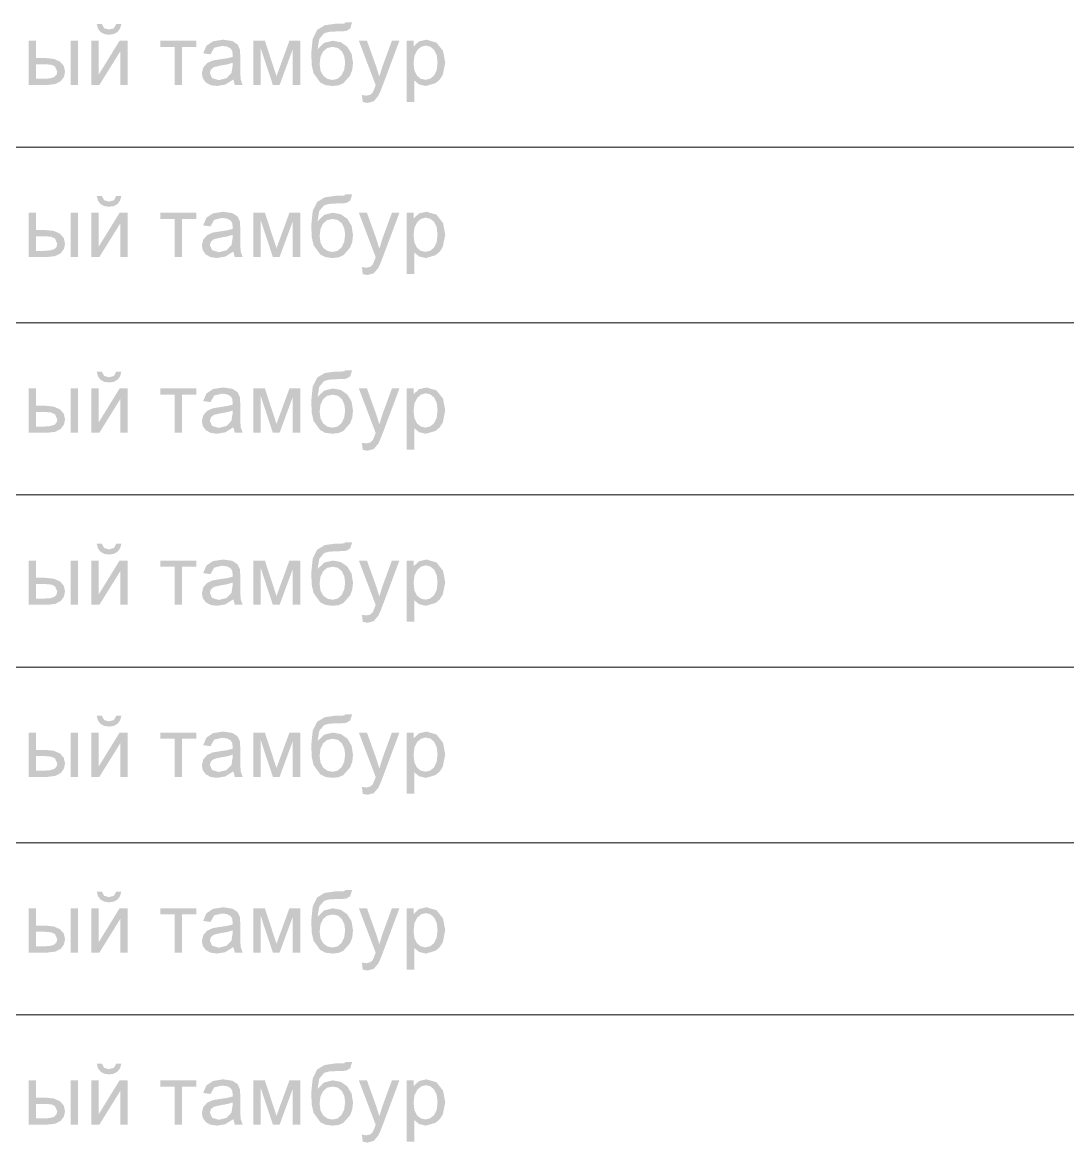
# Model space of a CAD drawing. Header units: millimetres. Extents: x 0 to 420, y 0 to 297.
# Drawn here: x 41.22 to 53.3, y 185.34 to 198.29 of the extents above; entities that cross this region are included whole.
import ezdxf

# ---------------------------------------------------------------- set-up
doc = ezdxf.new("R2010")
doc.units = ezdxf.units.MM

msp = doc.modelspace()

# ---------------------------------------------------------------- hatches: boundary and pattern name
h = msp.add_hatch(color=251)
h.paths.add_polyline_path([(42.01289, 198.081745), (42.099982, 198.081745), (42.099982, 197.691484), (42.340312, 198.081745), (42.434019, 198.081745), (42.434019, 197.569666), (42.347478, 197.569666), (42.347478, 197.957721), (42.106597, 197.569666), (42.01289, 197.569666)], flags=0)
h.paths.add_polyline_path([(42.301727, 198.275773), (42.360707, 198.275773), (42.345893, 198.222443), (42.31661, 198.183168), (42.273546, 198.158639), (42.218494, 198.150647), (42.162752, 198.15857), (42.119826, 198.182617), (42.090129, 198.22196), (42.075729, 198.275773), (42.13526, 198.275773), (42.161718, 198.226714), (42.215737, 198.210729), (42.274717, 198.226163)], flags=0)
h = msp.add_hatch(color=251)
h.paths.add_polyline_path([(44.951554, 198.293412), (45.028173, 198.29286), (45.005022, 198.220651), (44.959822, 198.194744), (44.918757, 198.190541), (44.851233, 198.189232), (44.760765, 198.183926), (44.70461, 198.168286), (44.648386, 198.101589), (44.629093, 197.984731), (44.705712, 198.057491), (44.804931, 198.081745), (44.897122, 198.064382), (44.971949, 198.012292), (45.021559, 197.93085), (45.038095, 197.82543), (45.029551, 197.743574), (45.004471, 197.678255), (44.925647, 197.58951), (44.87149, 197.565945), (44.801624, 197.55809), (44.720182, 197.568426), (44.65941, 197.599432), (44.58224, 197.706367), (44.561914, 197.795733), (44.55523, 197.933468), (44.572249, 198.103036), (44.623581, 198.206871), (44.710811, 198.259719), (44.835248, 198.277426), (44.904701, 198.277978), (44.93612, 198.280182)], flags=0)
h.paths.add_polyline_path([(44.947144, 197.827635), (44.937636, 197.900257), (44.909111, 197.958824), (44.863566, 197.997271), (44.802726, 198.010087), (44.738578, 197.996513), (44.691381, 197.956068), (44.661891, 197.892747), (44.652244, 197.811649), (44.662993, 197.732757), (44.695239, 197.674948), (44.743539, 197.639739), (44.802175, 197.628095), (44.860535, 197.641737), (44.906906, 197.682665), (44.936947, 197.746261)], flags=0)
h = msp.add_hatch(color=251)
h.paths.add_polyline_path([(41.774838, 198.081745), (41.861379, 198.081745), (41.861379, 197.569666), (41.774838, 197.569666)], flags=0)
h.paths.add_polyline_path([(41.289218, 198.081745), (41.375758, 198.081745), (41.375758, 197.881654), (41.486001, 197.881654), (41.581086, 197.871043), (41.651366, 197.839761), (41.69505, 197.79029), (41.709795, 197.725109), (41.69753, 197.665233), (41.661288, 197.614866), (41.598036, 197.580897), (41.505845, 197.569666), (41.289218, 197.569666)], flags=0)
h.paths.add_polyline_path([(41.375758, 197.641324), (41.46726, 197.641324), (41.53754, 197.646285), (41.584669, 197.661168), (41.61099, 197.687075), (41.619947, 197.724557), (41.593488, 197.783537), (41.551665, 197.803381), (41.478836, 197.809996), (41.375758, 197.809996)], flags=0)
for points in [[(42.811043, 198.081745), (43.227211, 198.081745), (43.227211, 198.010087), (43.062397, 198.010087), (43.062397, 197.569666), (42.976408, 197.569666), (42.976408, 198.010087), (42.811043, 198.010087)], [(43.884352, 198.081745), (44.019399, 198.081745), (44.153896, 197.672192), (44.303275, 198.081745), (44.428401, 198.081745), (44.428401, 197.569666), (44.341309, 197.569666), (44.341309, 197.981975), (44.189725, 197.569666), (44.112004, 197.569666), (43.969239, 198.001819), (43.969239, 197.569666), (43.884352, 197.569666)], [(45.150799, 197.372331), (45.141428, 197.453911), (45.191038, 197.446194), (45.236789, 197.456116), (45.265452, 197.482574), (45.276269, 197.505587), (45.292461, 197.547617), (45.300178, 197.568563), (45.105599, 198.081745), (45.199306, 198.081745), (45.305691, 197.785191), (45.342622, 197.66668), (45.378451, 197.783537), (45.488143, 198.081745), (45.574684, 198.081745), (45.380105, 197.560846), (45.352062, 197.489671), (45.331046, 197.44454), (45.27813, 197.381701), (45.207023, 197.361858)], [(42.811043, 196.092078), (43.227211, 196.092078), (43.227211, 196.02042), (43.062397, 196.02042), (43.062397, 195.579999), (42.976408, 195.579999), (42.976408, 196.02042), (42.811043, 196.02042)], [(43.884352, 196.092078), (44.019399, 196.092078), (44.153896, 195.682525), (44.303275, 196.092078), (44.428401, 196.092078), (44.428401, 195.579999), (44.341309, 195.579999), (44.341309, 195.992308), (44.189725, 195.579999), (44.112004, 195.579999), (43.969239, 196.012152), (43.969239, 195.579999), (43.884352, 195.579999)], [(45.150799, 195.382664), (45.141428, 195.464244), (45.191038, 195.456527), (45.236789, 195.466449), (45.265452, 195.492907), (45.276269, 195.51592), (45.292461, 195.557951), (45.300178, 195.578897), (45.105599, 196.092078), (45.199306, 196.092078), (45.305691, 195.795524), (45.342622, 195.677013), (45.378451, 195.793871), (45.488143, 196.092078), (45.574684, 196.092078), (45.380105, 195.57118), (45.352062, 195.500004), (45.331046, 195.454873), (45.27813, 195.392035), (45.207023, 195.372191)], [(42.811043, 194.060078), (43.227211, 194.060078), (43.227211, 193.98842), (43.062397, 193.98842), (43.062397, 193.547999), (42.976408, 193.547999), (42.976408, 193.98842), (42.811043, 193.98842)], [(43.884352, 194.060078), (44.019399, 194.060078), (44.153896, 193.650525), (44.303275, 194.060078), (44.428401, 194.060078), (44.428401, 193.547999), (44.341309, 193.547999), (44.341309, 193.960308), (44.189725, 193.547999), (44.112004, 193.547999), (43.969239, 193.980152), (43.969239, 193.547999), (43.884352, 193.547999)], [(45.150799, 193.350664), (45.141428, 193.432244), (45.191038, 193.424527), (45.236789, 193.434449), (45.265452, 193.460907), (45.276269, 193.48392), (45.292461, 193.525951), (45.300178, 193.546897), (45.105599, 194.060078), (45.199306, 194.060078), (45.305691, 193.763524), (45.342622, 193.645013), (45.378451, 193.761871), (45.488143, 194.060078), (45.574684, 194.060078), (45.380105, 193.53918), (45.352062, 193.468004), (45.331046, 193.422873), (45.27813, 193.360035), (45.207023, 193.340191)], [(42.811043, 192.070412), (43.227211, 192.070412), (43.227211, 191.998754), (43.062397, 191.998754), (43.062397, 191.558333), (42.976408, 191.558333), (42.976408, 191.998754), (42.811043, 191.998754)], [(43.884352, 192.070412), (44.019399, 192.070412), (44.153896, 191.660859), (44.303275, 192.070412), (44.428401, 192.070412), (44.428401, 191.558333), (44.341309, 191.558333), (44.341309, 191.970642), (44.189725, 191.558333), (44.112004, 191.558333), (43.969239, 191.990485), (43.969239, 191.558333), (43.884352, 191.558333)], [(45.150799, 191.360997), (45.141428, 191.442577), (45.191038, 191.43486), (45.236789, 191.444782), (45.265452, 191.471241), (45.276269, 191.494254), (45.292461, 191.536284), (45.300178, 191.55723), (45.105599, 192.070412), (45.199306, 192.070412), (45.305691, 191.773858), (45.342622, 191.655346), (45.378451, 191.772204), (45.488143, 192.070412), (45.574684, 192.070412), (45.380105, 191.549513), (45.352062, 191.478337), (45.331046, 191.433207), (45.27813, 191.370368), (45.207023, 191.350524)], [(42.811043, 190.080745), (43.227211, 190.080745), (43.227211, 190.009087), (43.062397, 190.009087), (43.062397, 189.568666), (42.976408, 189.568666), (42.976408, 190.009087), (42.811043, 190.009087)], [(43.884352, 190.080745), (44.019399, 190.080745), (44.153896, 189.671192), (44.303275, 190.080745), (44.428401, 190.080745), (44.428401, 189.568666), (44.341309, 189.568666), (44.341309, 189.980975), (44.189725, 189.568666), (44.112004, 189.568666), (43.969239, 190.000819), (43.969239, 189.568666), (43.884352, 189.568666)], [(45.150799, 189.371331), (45.141428, 189.452911), (45.191038, 189.445194), (45.236789, 189.455116), (45.265452, 189.481574), (45.276269, 189.504587), (45.292461, 189.546617), (45.300178, 189.567563), (45.105599, 190.080745), (45.199306, 190.080745), (45.305691, 189.784191), (45.342622, 189.66568), (45.378451, 189.782537), (45.488143, 190.080745), (45.574684, 190.080745), (45.380105, 189.559846), (45.352062, 189.488671), (45.331046, 189.44354), (45.27813, 189.380701), (45.207023, 189.360858)], [(42.811043, 188.048745), (43.227211, 188.048745), (43.227211, 187.977087), (43.062397, 187.977087), (43.062397, 187.536666), (42.976408, 187.536666), (42.976408, 187.977087), (42.811043, 187.977087)], [(43.884352, 188.048745), (44.019399, 188.048745), (44.153896, 187.639192), (44.303275, 188.048745), (44.428401, 188.048745), (44.428401, 187.536666), (44.341309, 187.536666), (44.341309, 187.948975), (44.189725, 187.536666), (44.112004, 187.536666), (43.969239, 187.968819), (43.969239, 187.536666), (43.884352, 187.536666)], [(45.150799, 187.339331), (45.141428, 187.420911), (45.191038, 187.413194), (45.236789, 187.423116), (45.265452, 187.449574), (45.276269, 187.472587), (45.292461, 187.514617), (45.300178, 187.535563), (45.105599, 188.048745), (45.199306, 188.048745), (45.305691, 187.752191), (45.342622, 187.63368), (45.378451, 187.750537), (45.488143, 188.048745), (45.574684, 188.048745), (45.380105, 187.527846), (45.352062, 187.456671), (45.331046, 187.41154), (45.27813, 187.348702), (45.207023, 187.328858)], [(42.811043, 186.059078), (43.227211, 186.059078), (43.227211, 185.98742), (43.062397, 185.98742), (43.062397, 185.546999), (42.976408, 185.546999), (42.976408, 185.98742), (42.811043, 185.98742)], [(43.884352, 186.059078), (44.019399, 186.059078), (44.153896, 185.649525), (44.303275, 186.059078), (44.428401, 186.059078), (44.428401, 185.546999), (44.341309, 185.546999), (44.341309, 185.959308), (44.189725, 185.546999), (44.112004, 185.546999), (43.969239, 185.979152), (43.969239, 185.546999), (43.884352, 185.546999)], [(45.150799, 185.349664), (45.141428, 185.431244), (45.191038, 185.423527), (45.236789, 185.433449), (45.265452, 185.459907), (45.276269, 185.48292), (45.292461, 185.524951), (45.300178, 185.545897), (45.105599, 186.059078), (45.199306, 186.059078), (45.305691, 185.762524), (45.342622, 185.644013), (45.378451, 185.760871), (45.488143, 186.059078), (45.574684, 186.059078), (45.380105, 185.53818), (45.352062, 185.467004), (45.331046, 185.421873), (45.27813, 185.359035), (45.207023, 185.339191)]]:
    msp.add_hatch(color=251).paths.add_polyline_path(points, flags=0)
h = msp.add_hatch(color=251)
h.paths.add_polyline_path([(43.654865, 197.633056), (43.56171, 197.574627), (43.465798, 197.55809), (43.391109, 197.568426), (43.336263, 197.599432), (43.302294, 197.646285), (43.291063, 197.704714), (43.308151, 197.773064), (43.352799, 197.823225), (43.415638, 197.851888), (43.492808, 197.865117), (43.58362, 197.878346), (43.647148, 197.894883), (43.647699, 197.917483), (43.641567, 197.962613), (43.623446, 197.992448), (43.581691, 198.01429), (43.524227, 198.021662), (43.433828, 198.000165), (43.390833, 197.924097), (43.305946, 197.935673), (43.34398, 198.023867), (43.420599, 198.07513), (43.536905, 198.09332), (43.643289, 198.077886), (43.703923, 198.03875), (43.730933, 197.980321), (43.735342, 197.899844), (43.735342, 197.784089), (43.736652, 197.685352), (43.740855, 197.630851), (43.762903, 197.569666), (43.671953, 197.569666)], flags=0)
h.paths.add_polyline_path([(43.647148, 197.826532), (43.588099, 197.808618), (43.505486, 197.79401), (43.429969, 197.776372), (43.395794, 197.74826), (43.383667, 197.706918), (43.409574, 197.649041), (43.486744, 197.62589), (43.576041, 197.647938), (43.633368, 197.708021), (43.647148, 197.795113)], flags=0)
h = msp.add_hatch(color=251)
h.paths.add_polyline_path([(45.65944, 197.373433), (45.65944, 198.081745), (45.738815, 198.081745), (45.738815, 198.015599), (45.801654, 198.073477), (45.887092, 198.09332), (46.002847, 198.059696), (46.078364, 197.964336), (46.104271, 197.829839), (46.076159, 197.688177), (46.041501, 197.632504), (45.994028, 197.591714), (45.881029, 197.55809), (45.802756, 197.57628), (45.746532, 197.622583), (45.746532, 197.373433)], flags=0)
h.paths.add_polyline_path([(45.738264, 197.822674), (45.748186, 197.736615), (45.777951, 197.676602), (45.822118, 197.641393), (45.874965, 197.629748), (45.928709, 197.641806), (45.974184, 197.678255), (46.00519, 197.74068), (46.015525, 197.830391), (46.005328, 197.915622), (45.975287, 197.976463), (45.930983, 198.013187), (45.878824, 198.025521), (45.826665, 198.01243), (45.780708, 197.973707), (45.748737, 197.909972)], flags=0)
h = msp.add_hatch(color=251)
h.paths.add_polyline_path([(42.01289, 196.092078), (42.099982, 196.092078), (42.099982, 195.701818), (42.340312, 196.092078), (42.434019, 196.092078), (42.434019, 195.579999), (42.347478, 195.579999), (42.347478, 195.968055), (42.106597, 195.579999), (42.01289, 195.579999)], flags=0)
h.paths.add_polyline_path([(42.301727, 196.286106), (42.360707, 196.286106), (42.345893, 196.232776), (42.31661, 196.193502), (42.273546, 196.168973), (42.218494, 196.16098), (42.162752, 196.168904), (42.119826, 196.192951), (42.090129, 196.232294), (42.075729, 196.286106), (42.13526, 196.286106), (42.161718, 196.237048), (42.215737, 196.221063), (42.274717, 196.236497)], flags=0)
h = msp.add_hatch(color=251)
h.paths.add_polyline_path([(44.951554, 196.303745), (45.028173, 196.303194), (45.005022, 196.230984), (44.959822, 196.205077), (44.918757, 196.200874), (44.851233, 196.199565), (44.760765, 196.19426), (44.70461, 196.178619), (44.648386, 196.111922), (44.629093, 195.995064), (44.705712, 196.067825), (44.804931, 196.092078), (44.897122, 196.074715), (44.971949, 196.022625), (45.021559, 195.941183), (45.038095, 195.835763), (45.029551, 195.753908), (45.004471, 195.688589), (44.925647, 195.599843), (44.87149, 195.576279), (44.801624, 195.568424), (44.720182, 195.578759), (44.65941, 195.609765), (44.58224, 195.716701), (44.561914, 195.806066), (44.55523, 195.943801), (44.572249, 196.113369), (44.623581, 196.217204), (44.710811, 196.270052), (44.835248, 196.28776), (44.904701, 196.288311), (44.93612, 196.290516)], flags=0)
h.paths.add_polyline_path([(44.947144, 195.837968), (44.937636, 195.910591), (44.909111, 195.969157), (44.863566, 196.007604), (44.802726, 196.02042), (44.738578, 196.006847), (44.691381, 195.966401), (44.661891, 195.90308), (44.652244, 195.821983), (44.662993, 195.74309), (44.695239, 195.685281), (44.743539, 195.650072), (44.802175, 195.638428), (44.860535, 195.652071), (44.906906, 195.692998), (44.936947, 195.756595)], flags=0)
h = msp.add_hatch(color=251)
h.paths.add_polyline_path([(41.774838, 196.092078), (41.861379, 196.092078), (41.861379, 195.579999), (41.774838, 195.579999)], flags=0)
h.paths.add_polyline_path([(41.289218, 196.092078), (41.375758, 196.092078), (41.375758, 195.891987), (41.486001, 195.891987), (41.581086, 195.881376), (41.651366, 195.850095), (41.69505, 195.800623), (41.709795, 195.735442), (41.69753, 195.675566), (41.661288, 195.625199), (41.598036, 195.59123), (41.505845, 195.579999), (41.289218, 195.579999)], flags=0)
h.paths.add_polyline_path([(41.375758, 195.651657), (41.46726, 195.651657), (41.53754, 195.656618), (41.584669, 195.671501), (41.61099, 195.697408), (41.619947, 195.734891), (41.593488, 195.793871), (41.551665, 195.813714), (41.478836, 195.820329), (41.375758, 195.820329)], flags=0)
h = msp.add_hatch(color=251)
h.paths.add_polyline_path([(43.654865, 195.643389), (43.56171, 195.58496), (43.465798, 195.568424), (43.391109, 195.578759), (43.336263, 195.609765), (43.302294, 195.656618), (43.291063, 195.715047), (43.308151, 195.783398), (43.352799, 195.833558), (43.415638, 195.862221), (43.492808, 195.875451), (43.58362, 195.88868), (43.647148, 195.905216), (43.647699, 195.927816), (43.641567, 195.972947), (43.623446, 196.002781), (43.581691, 196.024623), (43.524227, 196.031996), (43.433828, 196.010498), (43.390833, 195.934431), (43.305946, 195.946006), (43.34398, 196.034201), (43.420599, 196.085464), (43.536905, 196.103654), (43.643289, 196.08822), (43.703923, 196.049083), (43.730933, 195.990655), (43.735342, 195.910177), (43.735342, 195.794422), (43.736652, 195.695686), (43.740855, 195.641184), (43.762903, 195.579999), (43.671953, 195.579999)], flags=0)
h.paths.add_polyline_path([(43.647148, 195.836866), (43.588099, 195.818951), (43.505486, 195.804344), (43.429969, 195.786705), (43.395794, 195.758593), (43.383667, 195.717252), (43.409574, 195.659374), (43.486744, 195.636223), (43.576041, 195.658272), (43.633368, 195.718354), (43.647148, 195.805446)], flags=0)
h = msp.add_hatch(color=251)
h.paths.add_polyline_path([(45.65944, 195.383767), (45.65944, 196.092078), (45.738815, 196.092078), (45.738815, 196.025932), (45.801654, 196.08381), (45.887092, 196.103654), (46.002847, 196.07003), (46.078364, 195.974669), (46.104271, 195.840173), (46.076159, 195.698511), (46.041501, 195.642838), (45.994028, 195.602048), (45.881029, 195.568424), (45.802756, 195.586614), (45.746532, 195.632916), (45.746532, 195.383767)], flags=0)
h.paths.add_polyline_path([(45.738264, 195.833007), (45.748186, 195.746949), (45.777951, 195.686935), (45.822118, 195.651726), (45.874965, 195.640082), (45.928709, 195.65214), (45.974184, 195.688589), (46.00519, 195.751014), (46.015525, 195.840724), (46.005328, 195.925956), (45.975287, 195.986796), (45.930983, 196.023521), (45.878824, 196.035854), (45.826665, 196.022763), (45.780708, 195.98404), (45.748737, 195.920306)], flags=0)
h = msp.add_hatch(color=251)
h.paths.add_polyline_path([(42.01289, 194.060078), (42.099982, 194.060078), (42.099982, 193.669818), (42.340312, 194.060078), (42.434019, 194.060078), (42.434019, 193.547999), (42.347478, 193.547999), (42.347478, 193.936055), (42.106597, 193.547999), (42.01289, 193.547999)], flags=0)
h.paths.add_polyline_path([(42.301727, 194.254106), (42.360707, 194.254106), (42.345893, 194.200776), (42.31661, 194.161502), (42.273546, 194.136973), (42.218494, 194.12898), (42.162752, 194.136904), (42.119826, 194.160951), (42.090129, 194.200294), (42.075729, 194.254106), (42.13526, 194.254106), (42.161718, 194.205048), (42.215737, 194.189063), (42.274717, 194.204497)], flags=0)
h = msp.add_hatch(color=251)
h.paths.add_polyline_path([(44.951554, 194.271745), (45.028173, 194.271194), (45.005022, 194.198984), (44.959822, 194.173077), (44.918757, 194.168874), (44.851233, 194.167565), (44.760765, 194.16226), (44.70461, 194.146619), (44.648386, 194.079922), (44.629093, 193.963064), (44.705712, 194.035825), (44.804931, 194.060078), (44.897122, 194.042715), (44.971949, 193.990625), (45.021559, 193.909183), (45.038095, 193.803763), (45.029551, 193.721908), (45.004471, 193.656589), (44.925647, 193.567843), (44.87149, 193.544279), (44.801624, 193.536424), (44.720182, 193.546759), (44.65941, 193.577765), (44.58224, 193.684701), (44.561914, 193.774066), (44.55523, 193.911801), (44.572249, 194.081369), (44.623581, 194.185204), (44.710811, 194.238052), (44.835248, 194.25576), (44.904701, 194.256311), (44.93612, 194.258516)], flags=0)
h.paths.add_polyline_path([(44.947144, 193.805968), (44.937636, 193.878591), (44.909111, 193.937157), (44.863566, 193.975604), (44.802726, 193.98842), (44.738578, 193.974847), (44.691381, 193.934401), (44.661891, 193.87108), (44.652244, 193.789983), (44.662993, 193.71109), (44.695239, 193.653281), (44.743539, 193.618072), (44.802175, 193.606428), (44.860535, 193.620071), (44.906906, 193.660998), (44.936947, 193.724595)], flags=0)
h = msp.add_hatch(color=251)
h.paths.add_polyline_path([(41.774838, 194.060078), (41.861379, 194.060078), (41.861379, 193.547999), (41.774838, 193.547999)], flags=0)
h.paths.add_polyline_path([(41.289218, 194.060078), (41.375758, 194.060078), (41.375758, 193.859987), (41.486001, 193.859987), (41.581086, 193.849376), (41.651366, 193.818095), (41.69505, 193.768623), (41.709795, 193.703442), (41.69753, 193.643566), (41.661288, 193.593199), (41.598036, 193.55923), (41.505845, 193.547999), (41.289218, 193.547999)], flags=0)
h.paths.add_polyline_path([(41.375758, 193.619657), (41.46726, 193.619657), (41.53754, 193.624618), (41.584669, 193.639501), (41.61099, 193.665408), (41.619947, 193.702891), (41.593488, 193.761871), (41.551665, 193.781715), (41.478836, 193.788329), (41.375758, 193.788329)], flags=0)
h = msp.add_hatch(color=251)
h.paths.add_polyline_path([(43.654865, 193.611389), (43.56171, 193.55296), (43.465798, 193.536424), (43.391109, 193.546759), (43.336263, 193.577765), (43.302294, 193.624618), (43.291063, 193.683047), (43.308151, 193.751398), (43.352799, 193.801558), (43.415638, 193.830221), (43.492808, 193.843451), (43.58362, 193.85668), (43.647148, 193.873216), (43.647699, 193.895816), (43.641567, 193.940947), (43.623446, 193.970781), (43.581691, 193.992623), (43.524227, 193.999996), (43.433828, 193.978498), (43.390833, 193.902431), (43.305946, 193.914006), (43.34398, 194.002201), (43.420599, 194.053464), (43.536905, 194.071654), (43.643289, 194.05622), (43.703923, 194.017083), (43.730933, 193.958655), (43.735342, 193.878177), (43.735342, 193.762422), (43.736652, 193.663686), (43.740855, 193.609184), (43.762903, 193.547999), (43.671953, 193.547999)], flags=0)
h.paths.add_polyline_path([(43.647148, 193.804866), (43.588099, 193.786951), (43.505486, 193.772344), (43.429969, 193.754705), (43.395794, 193.726593), (43.383667, 193.685252), (43.409574, 193.627374), (43.486744, 193.604223), (43.576041, 193.626272), (43.633368, 193.686354), (43.647148, 193.773446)], flags=0)
h = msp.add_hatch(color=251)
h.paths.add_polyline_path([(45.65944, 193.351767), (45.65944, 194.060078), (45.738815, 194.060078), (45.738815, 193.993932), (45.801654, 194.05181), (45.887092, 194.071654), (46.002847, 194.03803), (46.078364, 193.942669), (46.104271, 193.808173), (46.076159, 193.666511), (46.041501, 193.610838), (45.994028, 193.570048), (45.881029, 193.536424), (45.802756, 193.554614), (45.746532, 193.600916), (45.746532, 193.351767)], flags=0)
h.paths.add_polyline_path([(45.738264, 193.801007), (45.748186, 193.714949), (45.777951, 193.654935), (45.822118, 193.619726), (45.874965, 193.608082), (45.928709, 193.62014), (45.974184, 193.656589), (46.00519, 193.719014), (46.015525, 193.808724), (46.005328, 193.893956), (45.975287, 193.954796), (45.930983, 193.991521), (45.878824, 194.003854), (45.826665, 193.990763), (45.780708, 193.95204), (45.748737, 193.888306)], flags=0)
h = msp.add_hatch(color=251)
h.paths.add_polyline_path([(42.01289, 192.070412), (42.099982, 192.070412), (42.099982, 191.680151), (42.340312, 192.070412), (42.434019, 192.070412), (42.434019, 191.558333), (42.347478, 191.558333), (42.347478, 191.946388), (42.106597, 191.558333), (42.01289, 191.558333)], flags=0)
h.paths.add_polyline_path([(42.301727, 192.264439), (42.360707, 192.264439), (42.345893, 192.211109), (42.31661, 192.171835), (42.273546, 192.147306), (42.218494, 192.139313), (42.162752, 192.147237), (42.119826, 192.171284), (42.090129, 192.210627), (42.075729, 192.264439), (42.13526, 192.264439), (42.161718, 192.215381), (42.215737, 192.199396), (42.274717, 192.21483)], flags=0)
h = msp.add_hatch(color=251)
h.paths.add_polyline_path([(44.951554, 192.282078), (45.028173, 192.281527), (45.005022, 192.209318), (44.959822, 192.183411), (44.918757, 192.179208), (44.851233, 192.177899), (44.760765, 192.172593), (44.70461, 192.156952), (44.648386, 192.090255), (44.629093, 191.973398), (44.705712, 192.046158), (44.804931, 192.070412), (44.897122, 192.053048), (44.971949, 192.000958), (45.021559, 191.919516), (45.038095, 191.814096), (45.029551, 191.732241), (45.004471, 191.666922), (44.925647, 191.578176), (44.87149, 191.554612), (44.801624, 191.546757), (44.720182, 191.557092), (44.65941, 191.588098), (44.58224, 191.695034), (44.561914, 191.7844), (44.55523, 191.922135), (44.572249, 192.091702), (44.623581, 192.195537), (44.710811, 192.248385), (44.835248, 192.266093), (44.904701, 192.266644), (44.93612, 192.268849)], flags=0)
h.paths.add_polyline_path([(44.947144, 191.816301), (44.937636, 191.888924), (44.909111, 191.947491), (44.863566, 191.985938), (44.802726, 191.998754), (44.738578, 191.98518), (44.691381, 191.944734), (44.661891, 191.881414), (44.652244, 191.800316), (44.662993, 191.721423), (44.695239, 191.663615), (44.743539, 191.628406), (44.802175, 191.616761), (44.860535, 191.630404), (44.906906, 191.671332), (44.936947, 191.734928)], flags=0)
h = msp.add_hatch(color=251)
h.paths.add_polyline_path([(41.774838, 192.070412), (41.861379, 192.070412), (41.861379, 191.558333), (41.774838, 191.558333)], flags=0)
h.paths.add_polyline_path([(41.289218, 192.070412), (41.375758, 192.070412), (41.375758, 191.87032), (41.486001, 191.87032), (41.581086, 191.85971), (41.651366, 191.828428), (41.69505, 191.778956), (41.709795, 191.713775), (41.69753, 191.6539), (41.661288, 191.603532), (41.598036, 191.569564), (41.505845, 191.558333), (41.289218, 191.558333)], flags=0)
h.paths.add_polyline_path([(41.375758, 191.629991), (41.46726, 191.629991), (41.53754, 191.634951), (41.584669, 191.649834), (41.61099, 191.675741), (41.619947, 191.713224), (41.593488, 191.772204), (41.551665, 191.792048), (41.478836, 191.798662), (41.375758, 191.798662)], flags=0)
h = msp.add_hatch(color=251)
h.paths.add_polyline_path([(43.654865, 191.621722), (43.56171, 191.563294), (43.465798, 191.546757), (43.391109, 191.557092), (43.336263, 191.588098), (43.302294, 191.634951), (43.291063, 191.69338), (43.308151, 191.761731), (43.352799, 191.811892), (43.415638, 191.840555), (43.492808, 191.853784), (43.58362, 191.867013), (43.647148, 191.88355), (43.647699, 191.906149), (43.641567, 191.95128), (43.623446, 191.981115), (43.581691, 192.002957), (43.524227, 192.010329), (43.433828, 191.988832), (43.390833, 191.912764), (43.305946, 191.92434), (43.34398, 192.012534), (43.420599, 192.063797), (43.536905, 192.081987), (43.643289, 192.066553), (43.703923, 192.027417), (43.730933, 191.968988), (43.735342, 191.888511), (43.735342, 191.772755), (43.736652, 191.674019), (43.740855, 191.619517), (43.762903, 191.558333), (43.671953, 191.558333)], flags=0)
h.paths.add_polyline_path([(43.647148, 191.815199), (43.588099, 191.797284), (43.505486, 191.782677), (43.429969, 191.765038), (43.395794, 191.736926), (43.383667, 191.695585), (43.409574, 191.637708), (43.486744, 191.614557), (43.576041, 191.636605), (43.633368, 191.696688), (43.647148, 191.78378)], flags=0)
h = msp.add_hatch(color=251)
h.paths.add_polyline_path([(45.65944, 191.3621), (45.65944, 192.070412), (45.738815, 192.070412), (45.738815, 192.004266), (45.801654, 192.062143), (45.887092, 192.081987), (46.002847, 192.048363), (46.078364, 191.953003), (46.104271, 191.818506), (46.076159, 191.676844), (46.041501, 191.621171), (45.994028, 191.580381), (45.881029, 191.546757), (45.802756, 191.564947), (45.746532, 191.611249), (45.746532, 191.3621)], flags=0)
h.paths.add_polyline_path([(45.738264, 191.81134), (45.748186, 191.725282), (45.777951, 191.665268), (45.822118, 191.630059), (45.874965, 191.618415), (45.928709, 191.630473), (45.974184, 191.666922), (46.00519, 191.729347), (46.015525, 191.819057), (46.005328, 191.904289), (45.975287, 191.965129), (45.930983, 192.001854), (45.878824, 192.014188), (45.826665, 192.001096), (45.780708, 191.962373), (45.748737, 191.898639)], flags=0)
h = msp.add_hatch(color=251)
h.paths.add_polyline_path([(42.01289, 190.080745), (42.099982, 190.080745), (42.099982, 189.690484), (42.340312, 190.080745), (42.434019, 190.080745), (42.434019, 189.568666), (42.347478, 189.568666), (42.347478, 189.956721), (42.106597, 189.568666), (42.01289, 189.568666)], flags=0)
h.paths.add_polyline_path([(42.301727, 190.274773), (42.360707, 190.274773), (42.345893, 190.221443), (42.31661, 190.182169), (42.273546, 190.157639), (42.218494, 190.149647), (42.162752, 190.157571), (42.119826, 190.181617), (42.090129, 190.22096), (42.075729, 190.274773), (42.13526, 190.274773), (42.161718, 190.225715), (42.215737, 190.209729), (42.274717, 190.225163)], flags=0)
h = msp.add_hatch(color=251)
h.paths.add_polyline_path([(44.951554, 190.292412), (45.028173, 190.29186), (45.005022, 190.219651), (44.959822, 190.193744), (44.918757, 190.189541), (44.851233, 190.188232), (44.760765, 190.182926), (44.70461, 190.167286), (44.648386, 190.100589), (44.629093, 189.983731), (44.705712, 190.056491), (44.804931, 190.080745), (44.897122, 190.063382), (44.971949, 190.011292), (45.021559, 189.92985), (45.038095, 189.82443), (45.029551, 189.742574), (45.004471, 189.677255), (44.925647, 189.58851), (44.87149, 189.564945), (44.801624, 189.55709), (44.720182, 189.567426), (44.65941, 189.598432), (44.58224, 189.705367), (44.561914, 189.794733), (44.55523, 189.932468), (44.572249, 190.102036), (44.623581, 190.205871), (44.710811, 190.258719), (44.835248, 190.276426), (44.904701, 190.276978), (44.93612, 190.279182)], flags=0)
h.paths.add_polyline_path([(44.947144, 189.826635), (44.937636, 189.899257), (44.909111, 189.957824), (44.863566, 189.996271), (44.802726, 190.009087), (44.738578, 189.995513), (44.691381, 189.955068), (44.661891, 189.891747), (44.652244, 189.810649), (44.662993, 189.731757), (44.695239, 189.673948), (44.743539, 189.638739), (44.802175, 189.627095), (44.860535, 189.640737), (44.906906, 189.681665), (44.936947, 189.745262)], flags=0)
h = msp.add_hatch(color=251)
h.paths.add_polyline_path([(41.774838, 190.080745), (41.861379, 190.080745), (41.861379, 189.568666), (41.774838, 189.568666)], flags=0)
h.paths.add_polyline_path([(41.289218, 190.080745), (41.375758, 190.080745), (41.375758, 189.880654), (41.486001, 189.880654), (41.581086, 189.870043), (41.651366, 189.838761), (41.69505, 189.78929), (41.709795, 189.724109), (41.69753, 189.664233), (41.661288, 189.613866), (41.598036, 189.579897), (41.505845, 189.568666), (41.289218, 189.568666)], flags=0)
h.paths.add_polyline_path([(41.375758, 189.640324), (41.46726, 189.640324), (41.53754, 189.645285), (41.584669, 189.660168), (41.61099, 189.686075), (41.619947, 189.723557), (41.593488, 189.782537), (41.551665, 189.802381), (41.478836, 189.808996), (41.375758, 189.808996)], flags=0)
h = msp.add_hatch(color=251)
h.paths.add_polyline_path([(43.654865, 189.632056), (43.56171, 189.573627), (43.465798, 189.55709), (43.391109, 189.567426), (43.336263, 189.598432), (43.302294, 189.645285), (43.291063, 189.703714), (43.308151, 189.772064), (43.352799, 189.822225), (43.415638, 189.850888), (43.492808, 189.864117), (43.58362, 189.877346), (43.647148, 189.893883), (43.647699, 189.916483), (43.641567, 189.961613), (43.623446, 189.991448), (43.581691, 190.01329), (43.524227, 190.020662), (43.433828, 189.999165), (43.390833, 189.923097), (43.305946, 189.934673), (43.34398, 190.022867), (43.420599, 190.07413), (43.536905, 190.09232), (43.643289, 190.076886), (43.703923, 190.03775), (43.730933, 189.979321), (43.735342, 189.898844), (43.735342, 189.783089), (43.736652, 189.684352), (43.740855, 189.629851), (43.762903, 189.568666), (43.671953, 189.568666)], flags=0)
h.paths.add_polyline_path([(43.647148, 189.825532), (43.588099, 189.807618), (43.505486, 189.793011), (43.429969, 189.775372), (43.395794, 189.74726), (43.383667, 189.705919), (43.409574, 189.648041), (43.486744, 189.62489), (43.576041, 189.646938), (43.633368, 189.707021), (43.647148, 189.794113)], flags=0)
h = msp.add_hatch(color=251)
h.paths.add_polyline_path([(45.65944, 189.372433), (45.65944, 190.080745), (45.738815, 190.080745), (45.738815, 190.014599), (45.801654, 190.072477), (45.887092, 190.09232), (46.002847, 190.058696), (46.078364, 189.963336), (46.104271, 189.82884), (46.076159, 189.687177), (46.041501, 189.631504), (45.994028, 189.590715), (45.881029, 189.55709), (45.802756, 189.57528), (45.746532, 189.621583), (45.746532, 189.372433)], flags=0)
h.paths.add_polyline_path([(45.738264, 189.821674), (45.748186, 189.735615), (45.777951, 189.675602), (45.822118, 189.640393), (45.874965, 189.628748), (45.928709, 189.640806), (45.974184, 189.677255), (46.00519, 189.73968), (46.015525, 189.829391), (46.005328, 189.914622), (45.975287, 189.975463), (45.930983, 190.012188), (45.878824, 190.024521), (45.826665, 190.01143), (45.780708, 189.972707), (45.748737, 189.908972)], flags=0)
h = msp.add_hatch(color=251)
h.paths.add_polyline_path([(42.01289, 188.048745), (42.099982, 188.048745), (42.099982, 187.658484), (42.340312, 188.048745), (42.434019, 188.048745), (42.434019, 187.536666), (42.347478, 187.536666), (42.347478, 187.924721), (42.106597, 187.536666), (42.01289, 187.536666)], flags=0)
h.paths.add_polyline_path([(42.301727, 188.242773), (42.360707, 188.242773), (42.345893, 188.189443), (42.31661, 188.150169), (42.273546, 188.125639), (42.218494, 188.117647), (42.162752, 188.125571), (42.119826, 188.149617), (42.090129, 188.18896), (42.075729, 188.242773), (42.13526, 188.242773), (42.161718, 188.193715), (42.215737, 188.177729), (42.274717, 188.193163)], flags=0)
h = msp.add_hatch(color=251)
h.paths.add_polyline_path([(44.951554, 188.260412), (45.028173, 188.25986), (45.005022, 188.187651), (44.959822, 188.161744), (44.918757, 188.157541), (44.851233, 188.156232), (44.760765, 188.150926), (44.70461, 188.135286), (44.648386, 188.068589), (44.629093, 187.951731), (44.705712, 188.024491), (44.804931, 188.048745), (44.897122, 188.031382), (44.971949, 187.979292), (45.021559, 187.89785), (45.038095, 187.79243), (45.029551, 187.710574), (45.004471, 187.645255), (44.925647, 187.55651), (44.87149, 187.532945), (44.801624, 187.52509), (44.720182, 187.535426), (44.65941, 187.566432), (44.58224, 187.673367), (44.561914, 187.762733), (44.55523, 187.900468), (44.572249, 188.070036), (44.623581, 188.173871), (44.710811, 188.226719), (44.835248, 188.244426), (44.904701, 188.244978), (44.93612, 188.247182)], flags=0)
h.paths.add_polyline_path([(44.947144, 187.794635), (44.937636, 187.867257), (44.909111, 187.925824), (44.863566, 187.964271), (44.802726, 187.977087), (44.738578, 187.963513), (44.691381, 187.923068), (44.661891, 187.859747), (44.652244, 187.778649), (44.662993, 187.699757), (44.695239, 187.641948), (44.743539, 187.606739), (44.802175, 187.595095), (44.860535, 187.608737), (44.906906, 187.649665), (44.936947, 187.713262)], flags=0)
h = msp.add_hatch(color=251)
h.paths.add_polyline_path([(41.774838, 188.048745), (41.861379, 188.048745), (41.861379, 187.536666), (41.774838, 187.536666)], flags=0)
h.paths.add_polyline_path([(41.289218, 188.048745), (41.375758, 188.048745), (41.375758, 187.848654), (41.486001, 187.848654), (41.581086, 187.838043), (41.651366, 187.806761), (41.69505, 187.75729), (41.709795, 187.692109), (41.69753, 187.632233), (41.661288, 187.581866), (41.598036, 187.547897), (41.505845, 187.536666), (41.289218, 187.536666)], flags=0)
h.paths.add_polyline_path([(41.375758, 187.608324), (41.46726, 187.608324), (41.53754, 187.613285), (41.584669, 187.628168), (41.61099, 187.654075), (41.619947, 187.691557), (41.593488, 187.750537), (41.551665, 187.770381), (41.478836, 187.776996), (41.375758, 187.776996)], flags=0)
h = msp.add_hatch(color=251)
h.paths.add_polyline_path([(43.654865, 187.600056), (43.56171, 187.541627), (43.465798, 187.52509), (43.391109, 187.535426), (43.336263, 187.566432), (43.302294, 187.613285), (43.291063, 187.671714), (43.308151, 187.740064), (43.352799, 187.790225), (43.415638, 187.818888), (43.492808, 187.832117), (43.58362, 187.845346), (43.647148, 187.861883), (43.647699, 187.884483), (43.641567, 187.929614), (43.623446, 187.959448), (43.581691, 187.98129), (43.524227, 187.988662), (43.433828, 187.967165), (43.390833, 187.891097), (43.305946, 187.902673), (43.34398, 187.990867), (43.420599, 188.04213), (43.536905, 188.06032), (43.643289, 188.044886), (43.703923, 188.00575), (43.730933, 187.947321), (43.735342, 187.866844), (43.735342, 187.751089), (43.736652, 187.652352), (43.740855, 187.597851), (43.762903, 187.536666), (43.671953, 187.536666)], flags=0)
h.paths.add_polyline_path([(43.647148, 187.793532), (43.588099, 187.775618), (43.505486, 187.761011), (43.429969, 187.743372), (43.395794, 187.71526), (43.383667, 187.673919), (43.409574, 187.616041), (43.486744, 187.59289), (43.576041, 187.614938), (43.633368, 187.675021), (43.647148, 187.762113)], flags=0)
h = msp.add_hatch(color=251)
h.paths.add_polyline_path([(45.65944, 187.340433), (45.65944, 188.048745), (45.738815, 188.048745), (45.738815, 187.982599), (45.801654, 188.040477), (45.887092, 188.06032), (46.002847, 188.026696), (46.078364, 187.931336), (46.104271, 187.79684), (46.076159, 187.655177), (46.041501, 187.599504), (45.994028, 187.558715), (45.881029, 187.52509), (45.802756, 187.54328), (45.746532, 187.589583), (45.746532, 187.340433)], flags=0)
h.paths.add_polyline_path([(45.738264, 187.789674), (45.748186, 187.703615), (45.777951, 187.643602), (45.822118, 187.608393), (45.874965, 187.596748), (45.928709, 187.608806), (45.974184, 187.645255), (46.00519, 187.70768), (46.015525, 187.797391), (46.005328, 187.882622), (45.975287, 187.943463), (45.930983, 187.980188), (45.878824, 187.992521), (45.826665, 187.97943), (45.780708, 187.940707), (45.748737, 187.876972)], flags=0)
h = msp.add_hatch(color=251)
h.paths.add_polyline_path([(42.01289, 186.059078), (42.099982, 186.059078), (42.099982, 185.668818), (42.340312, 186.059078), (42.434019, 186.059078), (42.434019, 185.546999), (42.347478, 185.546999), (42.347478, 185.935055), (42.106597, 185.546999), (42.01289, 185.546999)], flags=0)
h.paths.add_polyline_path([(42.301727, 186.253106), (42.360707, 186.253106), (42.345893, 186.199776), (42.31661, 186.160502), (42.273546, 186.135973), (42.218494, 186.12798), (42.162752, 186.135904), (42.119826, 186.159951), (42.090129, 186.199294), (42.075729, 186.253106), (42.13526, 186.253106), (42.161718, 186.204048), (42.215737, 186.188063), (42.274717, 186.203497)], flags=0)
h = msp.add_hatch(color=251)
h.paths.add_polyline_path([(44.951554, 186.270745), (45.028173, 186.270194), (45.005022, 186.197985), (44.959822, 186.172077), (44.918757, 186.167874), (44.851233, 186.166565), (44.760765, 186.16126), (44.70461, 186.145619), (44.648386, 186.078922), (44.629093, 185.962064), (44.705712, 186.034825), (44.804931, 186.059078), (44.897122, 186.041715), (44.971949, 185.989625), (45.021559, 185.908183), (45.038095, 185.802763), (45.029551, 185.720908), (45.004471, 185.655589), (44.925647, 185.566843), (44.87149, 185.543279), (44.801624, 185.535424), (44.720182, 185.545759), (44.65941, 185.576765), (44.58224, 185.683701), (44.561914, 185.773066), (44.55523, 185.910801), (44.572249, 186.080369), (44.623581, 186.184204), (44.710811, 186.237052), (44.835248, 186.25476), (44.904701, 186.255311), (44.93612, 186.257516)], flags=0)
h.paths.add_polyline_path([(44.947144, 185.804968), (44.937636, 185.877591), (44.909111, 185.936157), (44.863566, 185.974605), (44.802726, 185.98742), (44.738578, 185.973847), (44.691381, 185.933401), (44.661891, 185.87008), (44.652244, 185.788983), (44.662993, 185.71009), (44.695239, 185.652281), (44.743539, 185.617072), (44.802175, 185.605428), (44.860535, 185.619071), (44.906906, 185.659998), (44.936947, 185.723595)], flags=0)
h = msp.add_hatch(color=251)
h.paths.add_polyline_path([(41.774838, 186.059078), (41.861379, 186.059078), (41.861379, 185.546999), (41.774838, 185.546999)], flags=0)
h.paths.add_polyline_path([(41.289218, 186.059078), (41.375758, 186.059078), (41.375758, 185.858987), (41.486001, 185.858987), (41.581086, 185.848376), (41.651366, 185.817095), (41.69505, 185.767623), (41.709795, 185.702442), (41.69753, 185.642566), (41.661288, 185.592199), (41.598036, 185.55823), (41.505845, 185.546999), (41.289218, 185.546999)], flags=0)
h.paths.add_polyline_path([(41.375758, 185.618657), (41.46726, 185.618657), (41.53754, 185.623618), (41.584669, 185.638501), (41.61099, 185.664408), (41.619947, 185.701891), (41.593488, 185.760871), (41.551665, 185.780715), (41.478836, 185.787329), (41.375758, 185.787329)], flags=0)
h = msp.add_hatch(color=251)
h.paths.add_polyline_path([(43.654865, 185.610389), (43.56171, 185.55196), (43.465798, 185.535424), (43.391109, 185.545759), (43.336263, 185.576765), (43.302294, 185.623618), (43.291063, 185.682047), (43.308151, 185.750398), (43.352799, 185.800558), (43.415638, 185.829221), (43.492808, 185.842451), (43.58362, 185.85568), (43.647148, 185.872216), (43.647699, 185.894816), (43.641567, 185.939947), (43.623446, 185.969781), (43.581691, 185.991623), (43.524227, 185.998996), (43.433828, 185.977498), (43.390833, 185.901431), (43.305946, 185.913006), (43.34398, 186.001201), (43.420599, 186.052464), (43.536905, 186.070654), (43.643289, 186.05522), (43.703923, 186.016083), (43.730933, 185.957655), (43.735342, 185.877177), (43.735342, 185.761422), (43.736652, 185.662686), (43.740855, 185.608184), (43.762903, 185.546999), (43.671953, 185.546999)], flags=0)
h.paths.add_polyline_path([(43.647148, 185.803866), (43.588099, 185.785951), (43.505486, 185.771344), (43.429969, 185.753705), (43.395794, 185.725593), (43.383667, 185.684252), (43.409574, 185.626374), (43.486744, 185.603223), (43.576041, 185.625272), (43.633368, 185.685354), (43.647148, 185.772446)], flags=0)
h = msp.add_hatch(color=251)
h.paths.add_polyline_path([(45.65944, 185.350767), (45.65944, 186.059078), (45.738815, 186.059078), (45.738815, 185.992932), (45.801654, 186.05081), (45.887092, 186.070654), (46.002847, 186.03703), (46.078364, 185.941669), (46.104271, 185.807173), (46.076159, 185.665511), (46.041501, 185.609838), (45.994028, 185.569048), (45.881029, 185.535424), (45.802756, 185.553614), (45.746532, 185.599916), (45.746532, 185.350767)], flags=0)
h.paths.add_polyline_path([(45.738264, 185.800007), (45.748186, 185.713949), (45.777951, 185.653935), (45.822118, 185.618726), (45.874965, 185.607082), (45.928709, 185.61914), (45.974184, 185.655589), (46.00519, 185.718014), (46.015525, 185.807724), (46.005328, 185.892956), (45.975287, 185.953796), (45.930983, 185.990521), (45.878824, 186.002854), (45.826665, 185.989763), (45.780708, 185.95104), (45.748737, 185.887306)], flags=0)

# ---------------------------------------------------------------- linework, layer by layer
at = {"color": 7, "lineweight": 0}
for points in [[(28.913668, 196.849999), (77.681668, 196.849999)], [(28.913668, 194.817999), (77.681668, 194.817999)], [(28.913668, 192.828333), (77.681668, 192.828333)], [(28.913668, 190.838666), (77.681668, 190.838666)], [(28.913668, 188.806666), (77.681668, 188.806666)], [(28.913668, 186.816999), (77.681668, 186.816999)]]:
    msp.add_lwpolyline(points, dxfattribs=at)

doc.saveas('drawing.dxf')
